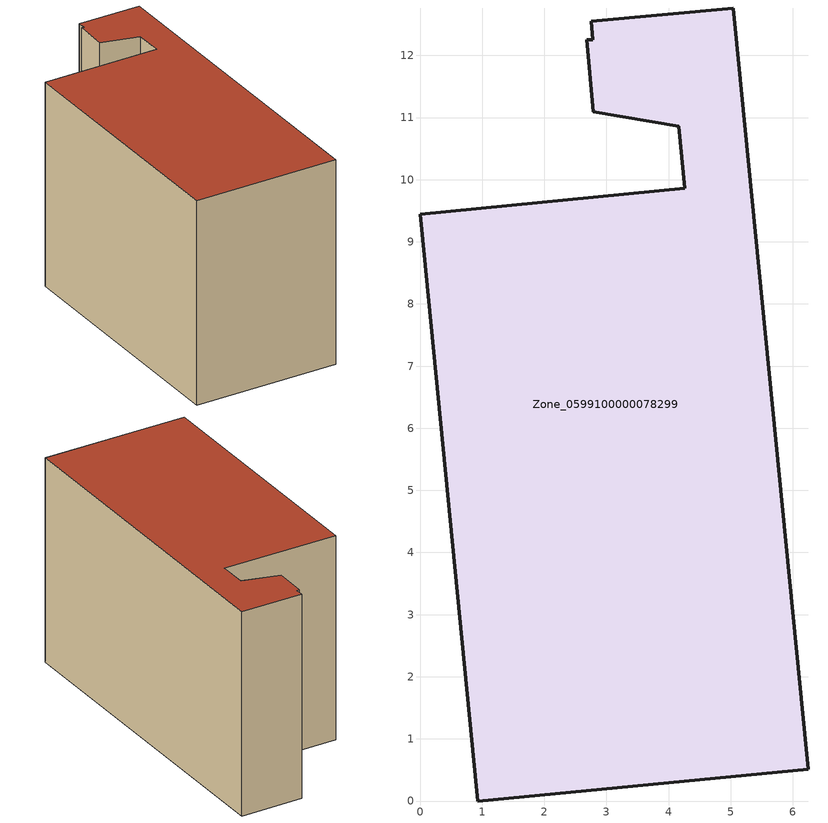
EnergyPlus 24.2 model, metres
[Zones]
Zone_0599100000078299
 floor ground (C_G): 2.75,12.55 5.04,12.76 6.25,0.51 0.93,0 0,9.44 4.26,9.86 4.16,10.86 2.79,11.09 2.69,12.25 2.78,12.26 z0
 wall outside (C_F): 4.26,9.86 0,9.44 0.93,0 6.25,0.51 5.04,12.76 2.75,12.55 2.78,12.26 2.69,12.25 2.79,11.09 4.16,10.86 4.26,9.86 z0:7.66
 roof outside (C_R): 2.78,12.26 2.69,12.25 2.79,11.09 4.16,10.86 4.26,9.86 0,9.44 0.93,0 6.25,0.51 5.04,12.76 2.75,12.55 z7.66
[BUILDING]
Pand.0599100000078299: North Axis=0; Terrain=City; Loads Convergence Tolerance Value=0.04; Temperature Convergence Tolerance Value=0.4; Solar Distribution=FullExterior; Maximum Number of Warmup Days=25; Minimum Number of Warmup Days=1
[Site:Location]
Rotterdam.The.Hague.AP_ZH_NLD Design_Conditions: Latitude=51.96; Longitude=4.45; Time Zone=1; Elevation=-4.5
[SITE:GROUNDTEMPERATURE:BUILDINGSURFACE]
18, 18, 18, 18, 18, 18, 18, 18, 18, 18, 18, 18
[MATERIAL] Thermal Absorptance=0.9; Solar Absorptance=0.7; Visible Absorptance=0.7
Name | Roughness | Thickness | Conductivity | Density | Specific Heat
G.TC.1975-1991 | MediumSmooth | 0.15 | 0.288461 | 540 | 1210
F.TC.1975-1991 | Rough | 0.3 | 0.230769 | 1920 | 840
R.TC.1975-1991 | MediumRough | 0.2 | 0.153846 | 1500 | 1000
[CONSTRUCTION]
C_G: G.TC.1975-1991
C_F: F.TC.1975-1991
C_R: R.TC.1975-1991
[ZONE]
Zone_0599100000078299: Type=1; Multiplier=1; Ceiling Height=Autocalculate; Volume=Autocalculate; Floor Area=autocalculate; Part of Total Floor Area=Yes
[ZONEINFILTRATION:DESIGNFLOWRATE]
Infil_Zone_0599100000078299: Zone or ZoneList or Space or SpaceList=Zone_0599100000078299; Schedule=AlwaysOn; Design Flow Rate Calculation Method=Flow/Area; Flow Rate per Floor Area=0.003; Constant Term Coefficient=1; Temperature Term Coefficient=0; Velocity Term Coefficient=0; Velocity Squared Term Coefficient=0
[HVACTEMPLATE:ZONE:IDEALLOADSAIRSYSTEM]
Zone_0599100000078299: Maximum Heating Supply Air Temperature=50; Minimum Cooling Supply Air Temperature=13; Maximum Heating Supply Air Humidity Ratio=0.0156; Minimum Cooling Supply Air Humidity Ratio=0.0077; Heating Limit=NoLimit; Cooling Limit=NoLimit; Dehumidification Control Type=ConstantSensibleHeatRatio; Cooling Sensible Heat Ratio=0.7; Dehumidification Setpoint=60; Humidification Control Type=None; Humidification Setpoint=30; Outdoor Air Method=None; Outdoor Air Flow Rate per Person=0.00944; Outdoor Air Flow Rate per Zone Floor Area=0; Outdoor Air Flow Rate per Zone=0; Demand Controlled Ventilation Type=None; Outdoor Air Economizer Type=NoEconomizer; Heat Recovery Type=None; Sensible Heat Recovery Effectiveness=0.7; Latent Heat Recovery Effectiveness=0.65
[ZONECONTROL:THERMOSTAT]
ThermostatControl_Zone_0599100000078299: Zone or ZoneList=Zone_0599100000078299; Control Type Schedule=DualSetpointControlType; Control 1=Thermostat_Zone_0599100000078299; Temperature Difference Between Cutout And Setpoint=0
[THERMOSTATSETPOINT:DUALSETPOINT]
Thermostat_Zone_0599100000078299: Heating Setpoint Temperature Schedule=HeatingSetpoint_Zone_0599100000078299; Cooling Setpoint Temperature Schedule=CoolingSetpoint_Zone_0599100000078299
[SCHEDULE:COMPACT]
HeatingSetpoint_Zone_0599100000078299: Through: 12/31, For: AllDays, Until: 24:00, 21
CoolingSetpoint_Zone_0599100000078299: Through: 12/31, For: AllDays, Until: 24:00, 24
DualSetpointControlType: Through: 12/31, For: AllDays, Until: 24:00, 4
AlwaysOn: Through: 12/31, For: AllDays, Until: 24:00, 1
